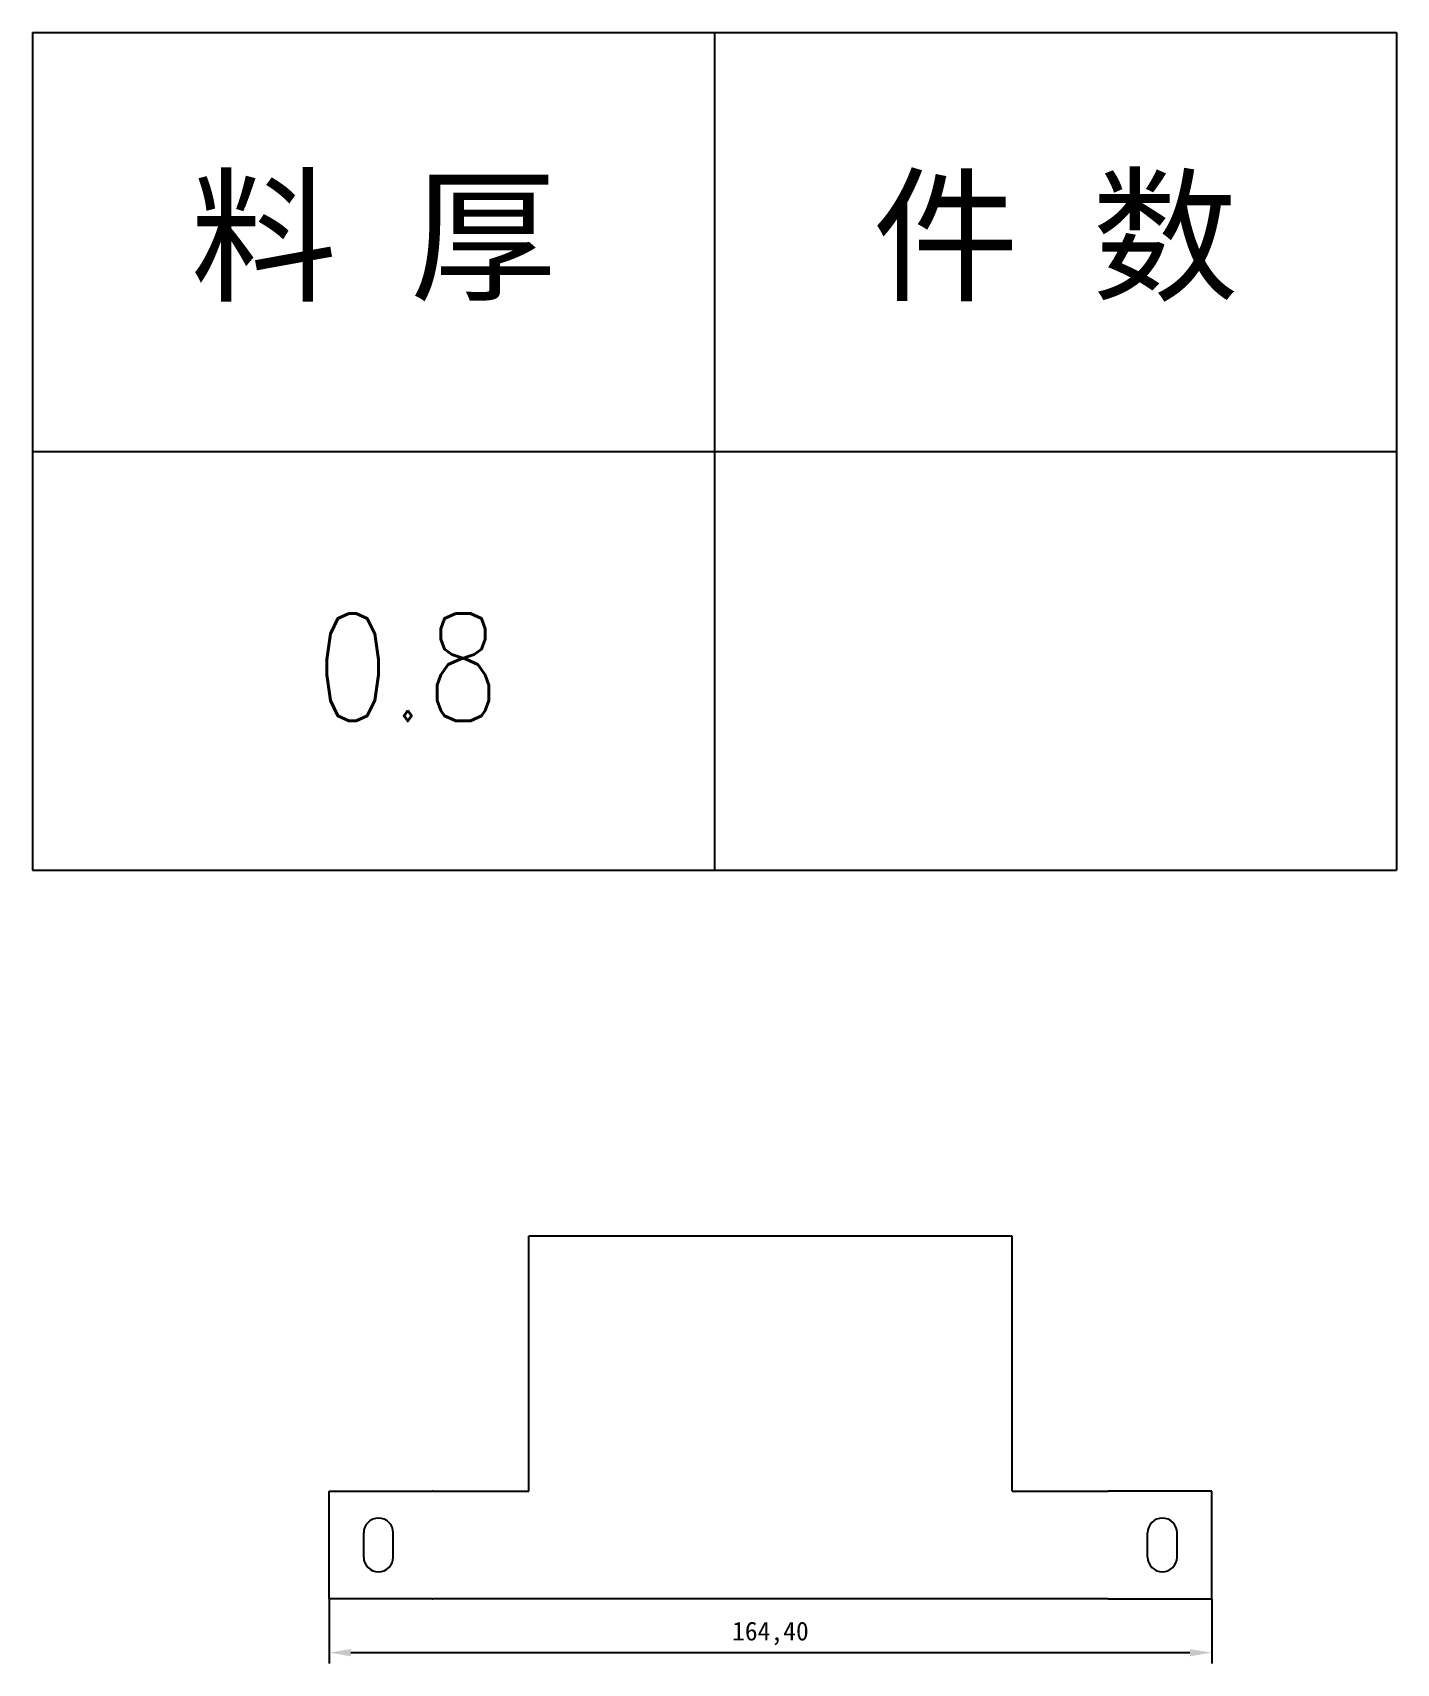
# Model space of a CAD drawing. Header units: millimetres. Extents: x -3862 to 6257, y -4684 to -2127.
# Drawn here: x -3670.1 to -3416.1, y -3853.3 to -3549.6 of the extents above; entities that cross this region are included whole.
import ezdxf
from ezdxf.enums import TextEntityAlignment as Align

# ---------------------------------------------------------------- set-up
doc = ezdxf.new("R2010")
doc.units = ezdxf.units.MM
doc.header["$PDSIZE"] = -1
doc.layers.add('11', color=7, linetype='Continuous')
doc.layers.add('DIM', color=3, linetype='Continuous')
doc.styles.add('DIM', font='romans.shx', dxfattribs={"width": 0.8, "bigfont": 'bigfont.shx'})
doc.dimstyles.new('ISO-25', dxfattribs={"dimtxt": 2.5, "dimasz": 2.5, "dimexe": 1.25, "dimexo": 0.625, "dimtad": 1, "dimtxsty": 'Standard', "dimcen": 2.5, "dimadec": 0, "dimazin": 0, "dimtfac": 1, "dimtmove": 0, "dimatfit": 3, "dimfxl": 0, "dimarcsym": 0})

# ---------------------------------------------------------------- blocks, each defined once
blk = doc.blocks.new('*D603')
at = {"color": 0, "lineweight": -2, "transparency": 16777216}
for p, q in [((-3614.89, -3841.23), (-3614.89, -3853.28)), ((-3450.49, -3841.23), (-3450.49, -3853.28)), ((-3610.81, -3851.28), (-3454.57, -3851.28))]:
    blk.add_line(p, q, dxfattribs=at)
at = {"color": 0, "transparency": 16777216}
for points in [[(-3610.81, -3850.6), (-3610.81, -3851.96), (-3614.89, -3851.28)], [(-3454.57, -3850.6), (-3454.57, -3851.96), (-3450.49, -3851.28)]]:
    blk.add_solid(points, dxfattribs=at)
at = {"layer": 'Defpoints', "color": 0, "transparency": 16777216}
for p in [(-3614.89, -3841.23), (-3450.49, -3841.23), (-3450.49, -3851.28)]:
    blk.add_point(p, dxfattribs=at)
at = {"color": 0, "transparency": 16777216, "insert": (-3532.69, -3847.71), "char_height": 3.5, "attachment_point": 5}
blk.add_mtext('164,40', dxfattribs=at)
blk = doc.blocks.new('*T628')
at = {"color": 0, "linetype": 'ByBlock', "lineweight": -2, "transparency": 16777216}
for p, q in [((0, 0), (127, 0)), ((0, 0), (0, -78)), ((63.5, 0), (63.5, -78)), ((127, 0), (127, -78)), ((0, -39), (127, -39)), ((0, -78), (127, -78))]:
    blk.add_line(p, q, dxfattribs=at)
at = {"color": 0, "transparency": 16777216, "char_height": 10, "width": 60.5, "attachment_point": 5}
for s, insert in [('{\\fSimSun|b0|i0|c134|p2;料 厚}', (31.75, -19.5)), ('{\\fSimSun|b0|i0|c134|p2;件 数}', (95.25, -19.5))]:
    blk.add_mtext(s, dxfattribs=dict(at, insert=insert))
blk = doc.blocks.new('拆图参数')
blk.add_blockref('*T628', (-63.5, 78))
at = {"style": 'DIM', "width": 0.8}
blk.add_attdef('6', text='', height=10, dxfattribs=at).set_placement((-37.13, 18.91), align=Align.MIDDLE_LEFT)
blk.add_attdef('1', text='', height=10, dxfattribs=at).set_placement((36.65, 19.27), align=Align.MIDDLE_CENTER)

msp = doc.modelspace()

# ---------------------------------------------------------------- linework, layer by layer
at = {"layer": '11', "color": 7, "linetype": 'Continuous', "lineweight": 25, "ltscale": 2}
for p, q in [((-3577.692, -3821.226), (-3577.692, -3773.726)), ((-3487.692, -3773.726), (-3577.692, -3773.726)), ((-3487.692, -3821.226), (-3487.692, -3773.726)), ((-3614.892, -3821.226), (-3595.692, -3821.226)), ((-3614.892, -3841.226), (-3614.892, -3821.226)), ((-3595.592, -3821.226), (-3595.692, -3821.226)), ((-3595.592, -3821.226), (-3577.692, -3821.226)), ((-3487.692, -3821.226), (-3469.792, -3821.226)), ((-3469.692, -3821.226), (-3469.792, -3821.226)), ((-3450.492, -3821.226), (-3469.692, -3821.226)), ((-3450.492, -3841.226), (-3450.492, -3821.226)), ((-3608.442, -3833.476), (-3608.442, -3828.976)), ((-3602.942, -3833.476), (-3602.942, -3828.976)), ((-3462.442, -3833.476), (-3462.442, -3828.976)), ((-3456.942, -3833.476), (-3456.942, -3828.976)), ((-3595.692, -3841.226), (-3614.892, -3841.226)), ((-3595.692, -3841.226), (-3595.592, -3841.226)), ((-3469.792, -3841.226), (-3595.592, -3841.226)), ((-3469.792, -3841.226), (-3469.692, -3841.226)), ((-3469.692, -3841.226), (-3450.492, -3841.226))]:
    msp.add_line(p, q, dxfattribs=at)
for centre, start, end in [((-3605.692, -3828.976), 0, 180), ((-3459.692, -3828.976), 0, 180), ((-3605.692, -3833.476), 180, 0), ((-3459.692, -3833.476), 180, 0)]:
    msp.add_arc(centre, 2.75, start, end, dxfattribs=at)

# ---------------------------------------------------------------- block references
at = {"layer": 'DIM', "color": 6}
ref = msp.add_blockref('拆图参数', (-3543.104, -3705.573), dxfattribs=dict(at, xscale=2, yscale=2, zscale=2))
ref.add_attrib('6', '0.8', dxfattribs={"layer": '0', "height": 20, "style": 'DIM', "width": 0.8}).set_placement((-3617.367, -3667.749), align=Align.MIDDLE_LEFT)

# ---------------------------------------------------------------- dimensions: what is measured, and where the dimension line sits
at = {"color": 6}
dim = msp.add_linear_dim(base=(-3450.492, -3851.276), p1=(-3614.892, -3841.226), p2=(-3450.492, -3841.226), dimstyle='ISO-25', override={"dimtxt": 3.5, "dimasz": 4.08, "dimexe": 2, "dimexo": 0, "dimgap": 1.524, "dimtih": 1, "dimtoh": 1, "dimzin": 0, "dimadec": 2, "dimtzin": 0, "dimarcsym": 1}, dxfattribs=at)
dim.commit()
dim.dimension.update_dxf_attribs({"geometry": '*D603', "text_midpoint": (-3532.692, -3847.711)})

doc.saveas('drawing.dxf')
